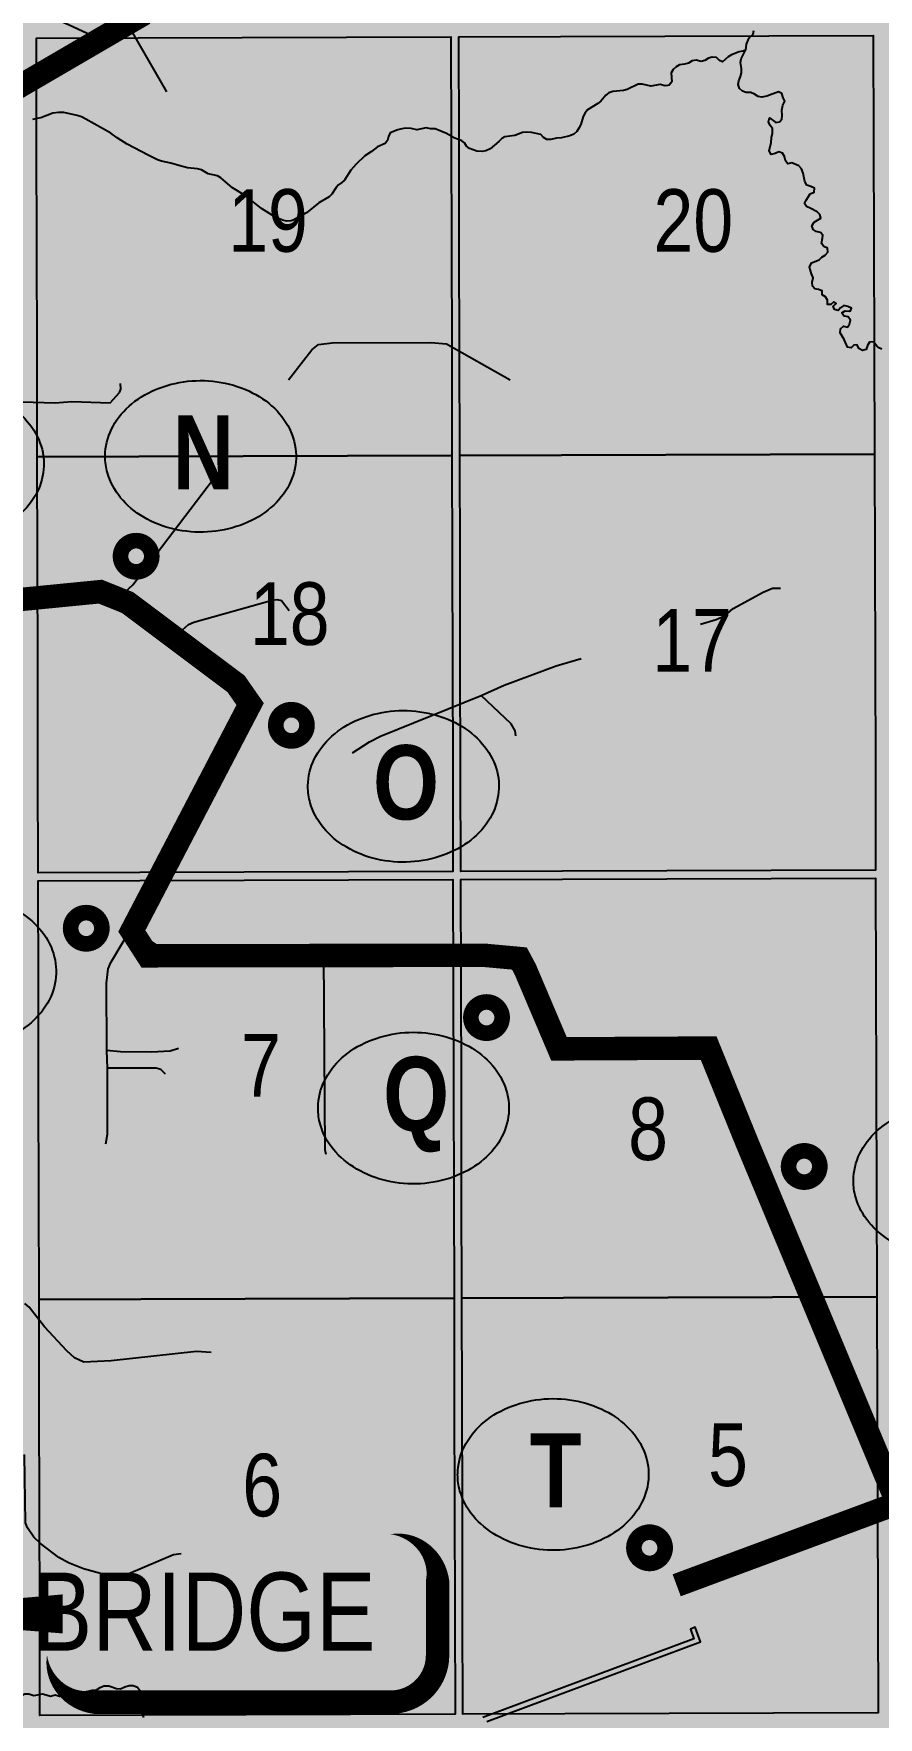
# Model space of a CAD drawing. Extents: x 507565 to 531726, y 6009554 to 6022365.
# Drawn here: x 523260.3 to 523368.3, y 6015464.9 to 6015680.3 of the extents above; entities that cross this region are included whole.
import ezdxf
from ezdxf.enums import TextEntityAlignment as Align

# ---------------------------------------------------------------- set-up
doc = ezdxf.new("R2010")
doc.units = 0
doc.header["$LTSCALE"] = 5
doc.linetypes.add('DASHED2', pattern=[9.525, 6.35, -3.175])
for name, color, linetype in [('CG-NOTES', 7, 'Continuous'), ('P-PROPOSED', 10, 'Continuous'), ('Quarters', 8, 'Continuous'), ('RoadSeg', 57, 'DASHED2'), ('ROUTE-MAP-ROUTE', 90, 'Continuous'), ('T-WATER', 160, 'Continuous')]:
    doc.layers.add(name, color=color, linetype=linetype)
doc.layers.add('ROUTE-MAP-BACKGROUND-H', color=7, linetype='Continuous', true_color=0xf0ebff)
doc.styles.add('120', font='ARIALN.TTF', dxfattribs={"height": 13})
doc.styles.add('80', font='ARIALN.TTF', dxfattribs={"height": 10})
doc.styles.add('BOLD', font='ARIALNB.TTF')

# ---------------------------------------------------------------- blocks, each defined once
blk = doc.blocks.new('*U180')
h = blk.add_hatch(color=254)
edge = h.paths.add_edge_path()
edge.add_line((-19, -11.5), (19, -11.5))
edge.add_arc((19, -5.5), 6, 270, 360)
edge.add_line((25, -5.5), (25, 4))
edge.add_arc((19, 4), 6, 0, 90)
edge.add_line((19, 10), (-19, 10))
edge.add_arc((-19, 4), 6, 90, 180)
edge.add_line((-25, 4), (-25, -5.5))
edge.add_arc((-19, -5.5), 6, 180, 270)
at = {"color": 160, "flags": 128}
blk.add_lwpolyline([(-19, -11.5, 3, 3, 0), (19, -11.5, 3, 3, 0.414214), (25, -5.5, 3, 3, 0), (25, 4, 3, 0, 0.414214), (19, 10, 0, 0, 0), (-19, 10, 0, 0, 0.414214), (-25, 4, 0, 0, 0), (-25, -5.5, 0, 3, 0.414214)], format="xyseb", close=True, dxfattribs=at)
at = {"color": 160, "style": '80'}
blk.add_attdef('ENTER_TEXT_001', (-26.85, -4.92), '', height=10, dxfattribs=at)
blk = doc.blocks.new('Route_Letters')
h = blk.add_hatch(color=255)
h.dxf.hatch_style = 1
edge = h.paths.add_edge_path()
edge.add_ellipse((-0.12, 0.46), major_axis=(-11.97, 0), ratio=0.789318, start_angle=0, end_angle=360)
at = {"color": 5}
blk.add_open_spline([(-12.34, 0.46), (-12.34, -0.25), (-12.24, -0.97), (-11.72, -2.79), (-11.14, -3.88), (-9.56, -5.81), (-8.54, -6.66), (-6.22, -8.02), (-4.9, -8.54), (-2.12, -9.17), (-0.66, -9.3), (2.22, -9.13), (3.64, -8.84), (6.27, -7.89), (7.48, -7.22), (9.54, -5.6), (10.38, -4.64), (11.6, -2.54), (11.97, -1.4), (12.18, 0.91), (12.02, 2.08), (11.2, 4.3), (10.54, 5.35), (8.8, 7.2), (7.72, 7.99), (5.29, 9.24), (3.93, 9.68), (1.11, 10.18), (-0.35, 10.23), (-3.22, 9.91), (-4.61, 9.55), (-7.16, 8.47), (-8.32, 7.75), (-10.24, 6.02), (-11, 5.02), (-12.05, 2.86), (-12.32, 1.7), (-12.34, 0.52), (-12.34, 0.49), (-12.34, 0.46)], degree=3, knots=[0, 0, 0, 0, 0.219529, 0.219529, 0.575727, 0.575727, 0.931924, 0.931924, 1.288121, 1.288121, 1.644318, 1.644318, 2.000515, 2.000515, 2.356712, 2.356712, 2.712909, 2.712909, 3.069107, 3.069107, 3.425304, 3.425304, 3.781501, 3.781501, 4.137698, 4.137698, 4.493895, 4.493895, 4.850092, 4.850092, 5.20629, 5.20629, 5.562487, 5.562487, 5.918684, 5.918684, 6.274881, 6.274881, 6.283185, 6.283185, 6.283185, 6.283185], dxfattribs=at)
at = {"color": 14, "style": 'BOLD'}
blk.add_attdef('A', text='', height=9.5, dxfattribs=at).set_placement((0.22, 0.98), align=Align.MIDDLE)
blk = doc.blocks.new('AA')
at = {"const_width": 4}
blk.add_lwpolyline([(-1, 0, 1), (1, 0, 1)], format="xyb", close=True, dxfattribs=at)
blk.add_circle((0, 0), 2)

msp = doc.modelspace()

# ---------------------------------------------------------------- hatches: boundary and pattern name
at = {"layer": 'ROUTE-MAP-BACKGROUND-H'}
h = msp.add_hatch(color=256, dxfattribs=at)
h.dxf.hatch_style = 1
h.paths.add_polyline_path([(523871.081, 6016124.178), (523873.071, 6015800.356), (523917.515, 6015800.58), (523923.823, 6014811.294), (522926.315, 6014807.962), (522925.895, 6015778.478), (522873.584, 6015778.442), (522873.69, 6016121.495)])

# ---------------------------------------------------------------- linework, layer by layer
at = {"color": 170, "flags": 128}
msp.add_lwpolyline([(523234.696, 6015477.986, 0, 4.997, 0), (523263.979, 6015478.105, 0, 0, 0)], format="xyseb", dxfattribs=at)
at = {"layer": 'P-PROPOSED', "flags": 128}
msp.add_lwpolyline([(523318.233, 6015464.327), (523345.598, 6015474.533), (523344.912, 6015476.39), (523344.288, 6015476.157), (523344.742, 6015474.924), (523317.72, 6015464.846)], dxfattribs=at)
at = {"layer": 'Quarters'}
for points in [[(523273.734, 6015626.164), (523260.72, 6015626.122), (523260.691, 6015639.512), (523260.663, 6015652.902), (523260.635, 6015666.292), (523260.607, 6015679.681), (523273.616, 6015679.723), (523286.96, 6015679.765), (523300.305, 6015679.807), (523313.649, 6015679.85), (523313.682, 6015666.46), (523313.715, 6015653.07), (523313.748, 6015639.68), (523313.78, 6015626.291), (523300.432, 6015626.248), (523287.083, 6015626.206), (523273.734, 6015626.164)], [(523327.799, 6015626.335), (523314.785, 6015626.294), (523314.752, 6015639.684), (523314.719, 6015653.073), (523314.686, 6015666.463), (523314.653, 6015679.853), (523327.662, 6015679.894), (523341.006, 6015679.937), (523354.35, 6015679.979), (523367.694, 6015680.021), (523367.732, 6015666.632), (523367.77, 6015653.242), (523367.807, 6015639.852), (523367.845, 6015626.462), (523354.496, 6015626.42), (523341.147, 6015626.377), (523327.799, 6015626.335)], [(523273.854, 6015572.939), (523260.832, 6015572.898), (523260.805, 6015585.953), (523260.776, 6015599.343), (523260.748, 6015612.733), (523260.72, 6015626.122), (523273.734, 6015626.164), (523287.083, 6015626.206), (523300.432, 6015626.248), (523313.78, 6015626.291), (523313.813, 6015612.901), (523313.846, 6015599.511), (523313.879, 6015586.121), (523313.911, 6015573.066), (523300.561, 6015573.024), (523287.204, 6015572.982), (523273.854, 6015572.939)], [(523327.937, 6015573.111), (523314.916, 6015573.069), (523314.884, 6015586.124), (523314.851, 6015599.514), (523314.818, 6015612.904), (523314.785, 6015626.294), (523327.799, 6015626.335), (523341.147, 6015626.377), (523354.496, 6015626.42), (523367.845, 6015626.462), (523367.883, 6015613.072), (523367.92, 6015599.683), (523367.958, 6015586.293), (523367.995, 6015573.238), (523354.644, 6015573.195), (523341.288, 6015573.153), (523327.937, 6015573.111)], [(523273.971, 6015518.376), (523260.947, 6015518.335), (523260.919, 6015531.725), (523260.891, 6015545.114), (523260.862, 6015558.504), (523260.834, 6015571.894), (523273.853, 6015571.935), (523287.207, 6015571.977), (523300.56, 6015572.02), (523313.914, 6015572.062), (523313.947, 6015558.672), (523313.98, 6015545.282), (523314.013, 6015531.893), (523314.046, 6015518.503), (523300.687, 6015518.461), (523287.329, 6015518.418), (523273.971, 6015518.376)], [(523328.073, 6015518.547), (523315.05, 6015518.506), (523315.017, 6015531.896), (523314.984, 6015545.286), (523314.951, 6015558.675), (523314.918, 6015572.065), (523327.937, 6015572.106), (523341.29, 6015572.149), (523354.644, 6015572.191), (523367.997, 6015572.233), (523368.035, 6015558.844), (523368.073, 6015545.454), (523368.111, 6015532.064), (523368.148, 6015518.674), (523354.79, 6015518.632), (523341.432, 6015518.59), (523328.073, 6015518.547)], [(523274.091, 6015465.151), (523261.06, 6015465.11), (523261.032, 6015478.165), (523261.004, 6015491.555), (523260.976, 6015504.945), (523260.947, 6015518.335), (523273.971, 6015518.376), (523287.329, 6015518.418), (523300.687, 6015518.461), (523314.046, 6015518.503), (523314.079, 6015505.113), (523314.111, 6015491.723), (523314.144, 6015478.333), (523314.177, 6015465.277), (523300.817, 6015465.235), (523287.451, 6015465.193), (523274.091, 6015465.151)], [(523328.212, 6015465.322), (523315.181, 6015465.281), (523315.149, 6015478.336), (523315.116, 6015491.726), (523315.083, 6015505.116), (523315.05, 6015518.506), (523328.073, 6015518.547), (523341.432, 6015518.59), (523354.79, 6015518.632), (523368.148, 6015518.674), (523368.186, 6015505.285), (523368.194, 6015502.218), (523368.224, 6015491.895), (523368.261, 6015478.504), (523368.298, 6015465.449), (523354.938, 6015465.407), (523341.572, 6015465.364), (523328.212, 6015465.322)]]:
    msp.add_lwpolyline(points, close=True, dxfattribs=at)
at = {"layer": 'RoadSeg'}
for p, q in [((523277.32, 6015672.79), (523272.292, 6015681.448)), ((523278.353, 6015602.66), (523270.727, 6015608.421))]:
    msp.add_line(p, q, dxfattribs=at)
at = {"layer": 'RoadSeg', "flags": 128}
for points in [[(523268.862, 6015679.45), (523272.292, 6015681.448), (523317.581, 6015707.789), (523319.745, 6015709.254), (523321.61, 6015710.819), (523328.803, 6015717.779), (523330.801, 6015718.911), (523332.999, 6015719.477), (523334.198, 6015719.544), (523336.762, 6015719.044), (523338.66, 6015718.245), (523343.721, 6015715.548), (523348.883, 6015712.351), (523349.449, 6015712.218), (523349.915, 6015712.351), (523350.649, 6015713.473), (523357.926, 6015709.631), (523359.086, 6015709.012), (523360.023, 6015708.508), (523361.02, 6015707.964), (523362.114, 6015707.367), (523383.484, 6015695.716), (523389.453, 6015692.43), (523390.284, 6015691.963), (523391.108, 6015691.498), (523391.932, 6015691.027), (523392.664, 6015690.598), (523393.452, 6015690.127), (523394.244, 6015689.645), (523395.196, 6015689.057), (523396.172, 6015688.454), (523397.216, 6015687.804), (523398.24, 6015687.152), (523412.955, 6015677.389), (523412.52, 6015676.12), (523412.42, 6015674.888), (523412.986, 6015666.896), (523412.786, 6015665.93), (523411.521, 6015664.465), (523405.56, 6015659.736), (523411.521, 6015664.465), (523412.786, 6015665.93), (523412.986, 6015666.896), (523412.42, 6015674.888), (523412.52, 6015676.12), (523412.955, 6015677.389), (523423.181, 6015670.59), (523462.012, 6015644.777), (523475.104, 6015636.091), (523474.525, 6015635.294), (523473.726, 6015634.162), (523471.695, 6015632.297), (523471.195, 6015631.331), (523470.862, 6015629.9), (523470.129, 6015628.501), (523460.739, 6015614.681), (523457.342, 6015609.486), (523456.709, 6015608.254)], [(523217.313, 6015634.661), (523218.412, 6015637.092), (523219.944, 6015639.823), (523222.042, 6015642.72), (523223.874, 6015644.818), (523227.603, 6015648.148), (523230.201, 6015650.246), (523252.146, 6015669.227), (523254.876, 6015671.292), (523268.862, 6015679.45), (523264.733, 6015681.382), (523254.943, 6015685.611), (523253.811, 6015685.977), (523253.045, 6015686.044), (523251.946, 6015685.811), (523247.75, 6015683.813)], [(523258.739, 6015607.888), (523265.166, 6015608.62), (523267.564, 6015608.753), (523269.795, 6015608.654), (523270.727, 6015608.421), (523271.926, 6015608.82), (523272.958, 6015609.753), (523294.77, 6015638.457), (523295.869, 6015639.823), (523296.701, 6015640.489), (523298.466, 6015640.722), (523311.087, 6015640.755), (523313.085, 6015640.589), (523324.074, 6015634.362), (523325.173, 6015633.962), (523326.572, 6015633.729), (523326.871, 6015633.496)], [(523215.349, 6015622.007), (523215.515, 6015626.136), (523215.948, 6015629.866), (523217.313, 6015634.661), (523218.845, 6015634.661), (523241.489, 6015634.695), (523242.189, 6015634.595), (523244.986, 6015633.429), (523245.952, 6015633.229), (523251.446, 6015633.096), (523258.806, 6015633.163), (523263.035, 6015633.029), (523265.133, 6015633.196), (523270.061, 6015633.029), (523271.26, 6015634.361), (523271.426, 6015634.795), (523271.393, 6015635.494)], [(523273.158, 6015566.495), (523287.744, 6015594.668), (523292.372, 6015590.938), (523296.268, 6015588.141), (523297.201, 6015587.608), (523298.733, 6015587.342), (523299.965, 6015587.575), (523303.228, 6015589.673), (523304.66, 6015590.372), (523317.514, 6015595.6), (523320.478, 6015596.932), (523327.105, 6015599.396), (523347.584, 6015605.29), (523348.75, 6015605.823), (523349.749, 6015606.722), (523353.612, 6015608.82), (523354.777, 6015609.32), (523355.809, 6015609.32)], [(523287.744, 6015594.668), (523284.98, 6015597.465), (523278.353, 6015602.66), (523279.319, 6015603.992), (523280.085, 6015604.658), (523280.75, 6015604.991), (523290.774, 6015607.788), (523291.44, 6015607.888), (523291.973, 6015607.721), (523292.972, 6015606.456)], [(523321.976, 6015590.438), (523321.876, 6015591.071), (523321.377, 6015591.97), (523317.514, 6015595.6)], [(523278.786, 6015550.412), (523277.72, 6015550.112), (523275.356, 6015549.979), (523271.36, 6015550.012), (523269.628, 6015550.178), (523269.562, 6015558.77), (523269.795, 6015560.635), (523270.128, 6015561.434), (523273.158, 6015566.495), (523275.023, 6015564.298), (523276.954, 6015562.999), (523278.886, 6015562.4), (523297.334, 6015562.333), (523297.501, 6015537.458), (523297.634, 6015536.925)], [(523374.457, 6015482.246), (523374.258, 6015483.611), (523350.615, 6015539.789), (523346.752, 6015549.379), (523346.319, 6015549.912), (523345.753, 6015550.278), (523345.12, 6015550.445), (523327.704, 6015550.611), (523326.871, 6015551.044), (523326.572, 6015551.577), (523323.808, 6015558.837), (523322.909, 6015560.834), (523322.243, 6015561.634), (523321.277, 6015562.233), (523320.578, 6015562.466), (523297.334, 6015562.333)], [(523269.495, 6015538.224), (523269.728, 6015539.489), (523269.695, 6015547.914), (523269.628, 6015550.178)], [(523277.121, 6015547.148), (523276.521, 6015547.747), (523275.955, 6015547.914), (523269.695, 6015547.914)], [(523282.982, 6015511.55), (523281.117, 6015511.683), (523270.161, 6015510.484), (523266.698, 6015510.318), (523265.499, 6015510.851), (523264.5, 6015511.75), (523261.669, 6015514.813), (523259.705, 6015517.344), (523259.139, 6015517.81)], [(523279.119, 6015485.809), (523278.153, 6015485.642), (523272.425, 6015483.245), (523270.827, 6015482.912), (523269.562, 6015483.045), (523266.631, 6015483.878), (523264.7, 6015484.643), (523263.501, 6015485.343), (523261.137, 6015487.108), (523260.271, 6015487.94), (523259.472, 6015489.106), (523259.205, 6015489.772), (523259.072, 6015498.463), (523254.776, 6015492.669), (523253.91, 6015492.269), (523251.946, 6015491.736), (523251.18, 6015491.27), (523248.616, 6015485.676), (523248.216, 6015485.443), (523247.483, 6015485.509)]]:
    msp.add_lwpolyline(points, dxfattribs=at)
at = {"layer": 'ROUTE-MAP-ROUTE', "linetype": 'Continuous', "const_width": 3}
for points in [[(523274.432, 6015682.824), (523272.31, 6015681.59), (523270.577, 6015680.582), (523268.876, 6015679.591), (523266.836, 6015678.401), (523265.104, 6015677.391), (523264.527, 6015677.054), (523262.218, 6015675.707), (523261.641, 6015675.37), (523261.064, 6015675.033), (523259.909, 6015674.36), (523258.178, 6015673.35)], [(523215.322, 6015606.38), (523244.483, 6015606.484), (523268.799, 6015608.874), (523272.283, 6015607.474), (523286.162, 6015597.071), (523287.962, 6015594.49), (523272.822, 6015565.463), (523274.872, 6015562.293), (523317.962, 6015562.354), (523322.413, 6015561.945), (523323.158, 6015560.556), (523327.479, 6015550.388), (523346.625, 6015550.489), (523351.543, 6015538.378), (523370.787, 6015492.256), (523342.537, 6015481.765)]]:
    msp.add_lwpolyline(points, dxfattribs=at)
at = {"layer": 'T-WATER', "linetype": 'Continuous', "flags": 128}
for points in [[(523352.366, 6015680.622), (523352.293, 6015680.125), (523351.913, 6015679.819), (523351.631, 6015679.428), (523351.417, 6015678.925), (523351.336, 6015678.133)], [(523345.676, 6015676.709), (523345.03, 6015676.864), (523344.536, 6015676.775), (523344.034, 6015676.472), (523343.551, 6015676.342), (523342.909, 6015676.27), (523342.469, 6015675.991), (523342.101, 6015675.671), (523341.841, 6015675.254), (523341.929, 6015674.083), (523341.564, 6015673.671), (523341.369, 6015673.638), (523341.068, 6015673.587), (523340.421, 6015673.731), (523339.237, 6015673.547), (523338.117, 6015673.81), (523337.618, 6015673.807), (523336.199, 6015673.09), (523335.714, 6015672.968), (523334.361, 6015672.857), (523333.841, 6015672.679), (523333.493, 6015672.365), (523332.836, 6015671.633), (523332.428, 6015671.299), (523331.146, 6015670.513), (523330.816, 6015670.126), (523330.589, 6015669.656), (523330.268, 6015668.626), (523330.035, 6015668.143), (523329.776, 6015667.726), (523329.398, 6015667.383), (523328.87, 6015667.174), (523327.797, 6015666.935), (523327.17, 6015666.87), (523326.418, 6015666.707), (523325.923, 6015666.705), (523325.491, 6015666.959), (523325.145, 6015667.365), (523323.948, 6015667.612), (523323.324, 6015667.656), (523322.828, 6015667.592), (523321.82, 6015667.217), (523320.566, 6015667.074), (523320.147, 6015666.824), (523319.784, 6015666.465), (523318.654, 6015665.537), (523318.135, 6015665.257), (523317.638, 6015665.191), (523316.977, 6015665.236), (523316.03, 6015665.572), (523315.664, 6015665.871), (523315.39, 6015666.307), (523315.029, 6015666.539), (523314.97, 6015666.576), (523314.024, 6015666.938), (523313.986, 6015666.952), (523313.079, 6015667.461), (523311.638, 6015668.064), (523311.037, 6015668.094), (523310.489, 6015668.207), (523309.294, 6015667.968), (523308.577, 6015668.104), (523307.903, 6015668.163), (523307.355, 6015668.095), (523306.851, 6015667.937), (523305.864, 6015667.566), (523305.669, 6015667.105), (523305.546, 6015666.575), (523305.232, 6015666.207), (523304.274, 6015665.789), (523303.483, 6015665.158), (523302.655, 6015664.625), (523301.51, 6015663.554), (523300.853, 6015662.808), (523300.053, 6015661.526), (523299.682, 6015661.194), (523299.256, 6015660.925), (523298.948, 6015660.557), (523298.397, 6015659.729), (523298.054, 6015659.397), (523296.749, 6015658.593), (523295.192, 6015657.343), (523293.458, 6015656.414), (523293.196, 6015656.318), (523292.622, 6015656.257), (523292.091, 6015656.388), (523291.113, 6015656.807), (523289.417, 6015657.875), (523287.514, 6015659.442), (523287.342, 6015659.545), (523285.725, 6015660.514)], [(523351.336, 6015678.133), (523351.038, 6015678.006), (523350.513, 6015677.927), (523349.548, 6015677.553), (523349.142, 6015677.269), (523348.417, 6015676.641), (523348.011, 6015676.822), (523347.633, 6015677.2), (523347.082, 6015677.265), (523346.603, 6015677.116), (523346.159, 6015676.836), (523345.676, 6015676.709)], [(523360.691, 6015647.528), (523360.228, 6015647.608), (523359.916, 6015647.971), (523359.862, 6015648.465), (523359.985, 6015649.016), (523359.781, 6015649.508), (523359.544, 6015650.379), (523359.788, 6015650.919), (523360.763, 6015651.313), (523361.117, 6015651.672), (523361.552, 6015651.929), (523361.872, 6015652.29), (523361.835, 6015652.792), (523361.351, 6015653.024), (523361.055, 6015653.416), (523361.177, 6015654.096), (523361.244, 6015654.478), (523360.928, 6015654.819), (523360.382, 6015654.937), (523359.981, 6015655.187), (523359.837, 6015655.672), (523360.111, 6015656.132), (523360.975, 6015656.648), (523360.861, 6015657.106), (523360.514, 6015657.44), (523359.635, 6015657.94), (523359.161, 6015658.131), (523358.874, 6015658.536), (523359.093, 6015658.973), (523359.637, 6015659.764), (523360.112, 6015659.964), (523360.154, 6015660.479), (523359.709, 6015660.705), (523359.183, 6015660.879), (523358.956, 6015661.323), (523358.73, 6015662.411), (523358.526, 6015662.967), (523358.17, 6015663.33), (523357.27, 6015663.749), (523356.781, 6015663.586), (523356.468, 6015663.971), (523356.314, 6015664.528), (523356.06, 6015664.956), (523355.598, 6015665.155), (523355.136, 6015664.938), (523354.632, 6015664.815), (523354.363, 6015665.281), (523354.613, 6015666.318), (523354.688, 6015666.987), (523354.813, 6015667.54), (523354.79, 6015668.128), (523354.48, 6015668.489), (523354.29, 6015668.952), (523354.415, 6015669.469), (523355.219, 6015668.908), (523355.685, 6015668.954), (523356.012, 6015669.302), (523356.052, 6015669.793), (523356.009, 6015670.451), (523356.119, 6015671.12), (523356.369, 6015671.605), (523356.145, 6015672.054), (523356.009, 6015672.583), (523355.576, 6015672.809), (523354.088, 6015672.252), (523353.447, 6015672.145), (523352.952, 6015672.225), (523352.5, 6015672.507), (523352.04, 6015672.704), (523351.446, 6015672.741), (523350.964, 6015672.881), (523350.575, 6015673.229), (523350.404, 6015673.735), (523350.478, 6015674.229), (523350.719, 6015674.764), (523350.832, 6015675.251), (523350.843, 6015675.806), (523350.724, 6015676.549), (523350.771, 6015677.049), (523351.336, 6015678.133)], [(523285.725, 6015660.514), (523284.219, 6015661.79), (523283.771, 6015662.069), (523282.603, 6015662.303), (523281.758, 6015662.816), (523281.232, 6015662.963), (523279.962, 6015663.096), (523278.841, 6015663.367), (523277.798, 6015663.671), (523276.638, 6015663.932), (523276.119, 6015664.111), (523274.906, 6015664.728), (523272.247, 6015666.13), (523270.946, 6015666.917), (523270.136, 6015667.507), (523266.959, 6015669.316), (523266.385, 6015669.594), (523265.815, 6015669.788), (523264.142, 6015670.175), (523263.443, 6015670.184), (523262.728, 6015670.061), (523261.164, 6015669.48), (523260.943, 6015669.433), (523260.107, 6015669.258)], [(523368.777, 6015639.89), (523368.313, 6015640.085), (523368.201, 6015640.222), (523367.704, 6015640.827), (523367.206, 6015640.792), (523366.959, 6015640.362), (523366.795, 6015639.858), (523366.311, 6015639.716), (523365.862, 6015639.998), (523365.637, 6015640.458), (523365.197, 6015640.383), (523364.848, 6015640.053), (523364.402, 6015640.151), (523363.987, 6015641.136), (523363.46, 6015642), (523363.5, 6015642.504), (523363.901, 6015642.839), (523364.4, 6015642.686), (523364.67, 6015643.092), (523364.797, 6015643.588), (523364.478, 6015644.027), (523363.978, 6015644.115), (523363.848, 6015644.276), (523363.694, 6015644.545), (523363.686, 6015644.56), (523364.116, 6015644.806), (523364.652, 6015644.763), (523364.773, 6015644.81), (523364.887, 6015645.127), (523364.445, 6015645.359), (523363.926, 6015645.468), (523363.509, 6015645.2), (523363.196, 6015644.827), (523362.733, 6015644.98), (523362.572, 6015645.408), (523362.938, 6015645.713), (523362.626, 6015645.967), (523362.281, 6015645.623), (523361.856, 6015645.587), (523361.847, 6015646.181), (523361.573, 6015646.59), (523361.148, 6015646.844), (523361.151, 6015647.342), (523360.691, 6015647.528)], [(523257.658, 6015467.552), (523258.149, 6015467.454), (523258.638, 6015467.607), (523259.14, 6015467.869), (523259.64, 6015467.884), (523260.266, 6015467.675), (523260.559, 6015467.727)], [(523260.559, 6015467.727), (523261.399, 6015467.878), (523261.563, 6015467.832), (523262.412, 6015467.595), (523263.016, 6015467.735), (523263.55, 6015467.591), (523264.049, 6015467.548), (523264.677, 6015467.68), (523265.593, 6015468.215), (523266.088, 6015468.22), (523266.683, 6015468.101), (523267.728, 6015468.35), (523268.297, 6015468.385), (523268.759, 6015468.701), (523269.251, 6015468.892), (523269.875, 6015468.918), (523270.852, 6015468.574), (523271.387, 6015468.541), (523271.936, 6015468.786), (523272.484, 6015468.95), (523272.985, 6015468.939), (523273.553, 6015468.715), (523273.836, 6015468.326), (523273.991, 6015467.851), (523274.06, 6015467.308), (523273.816, 6015466.09), (523273.933, 6015465.85), (523274.041, 6015465.628), (523274.323, 6015464.847)]]:
    msp.add_lwpolyline(points, dxfattribs=at)

# ---------------------------------------------------------------- block references
at = {"xscale": 0.9994850303003174, "yscale": 0.9994850303003174, "zscale": 0.9994850303003174}
msp.add_blockref('*U180', (523286.957, 6015478.314), dxfattribs=at).add_auto_attribs({'ENTER_TEXT_001': 'BRIDGE'})
at = {"layer": 'CG-NOTES', "xscale": 0.9994723600900708, "yscale": 0.9994723600900708, "zscale": 0.9994723600900708}
for p, values in [((523281.738, 6015625.717), {'A': 'N'}), ((523249.469, 6015624.735), {'A': 'M'}), ((523307.689, 6015583.505), {'A': 'O'}), ((523251.043, 6015559.824), {'A': 'P'}), ((523308.979, 6015542.352), {'A': 'Q'}), ((523377.483, 6015533.044), {'A': 'R'}), ((523326.848, 6015495.486), {'A': 'T'})]:
    msp.add_blockref('Route_Letters', p, dxfattribs=at).add_auto_attribs(values)
for p in [(523273.374, 6015613.4), (523293.236, 6015591.774), (523266.99, 6015565.815), (523318.205, 6015554.389), (523358.855, 6015535.34), (523339.063, 6015486.562)]:
    msp.add_blockref('AA', p, dxfattribs=at)

# ---------------------------------------------------------------- texts
at = {"layer": 'RoadSeg', "style": '120'}
for s, height, p in [('19', 8.0042, (523285.15, 6015652.354)), ('20', 8.0042, (523339.567, 6015652.345)), ('18', 8.0042, (523287.923, 6015602.059)), ('17', 8.0042, (523339.416, 6015598.633)), ('7', 8.004, (523286.809, 6015544.269)), ('8', 8.004, (523336.328, 6015536.17)), ('5', 8.004, (523346.557, 6015494.465)), ('6', 8.004, (523286.955, 6015490.587))]:
    msp.add_text(s, height=height, dxfattribs=at).set_placement(p)

doc.saveas('drawing.dxf')
